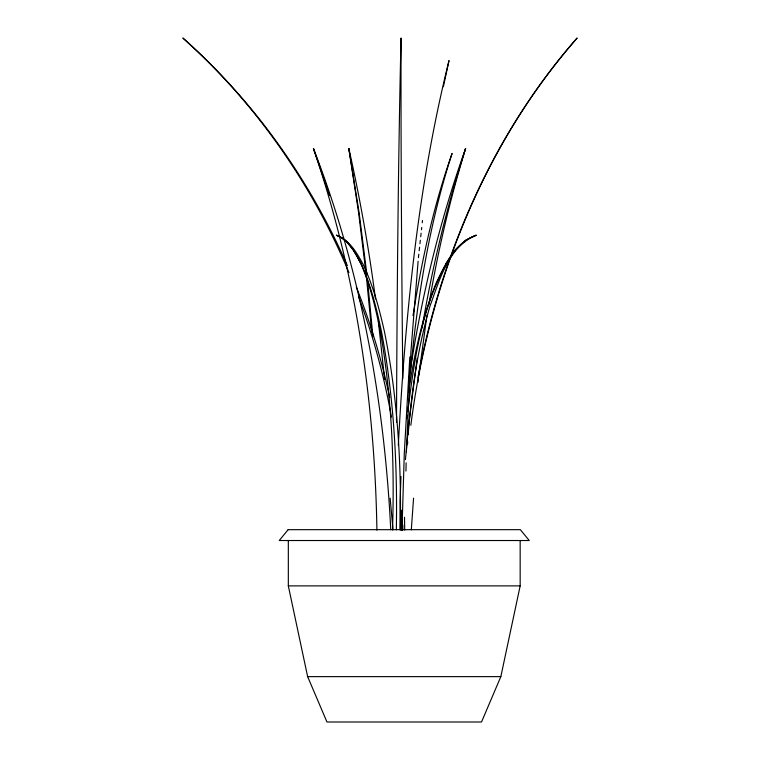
<?xml version="1.0" encoding="UTF-8"?>
<svg xmlns="http://www.w3.org/2000/svg" width="760" height="760" viewBox="0 0 760 760"><rect width="100%" height="100%" fill="white"/><g stroke="black" fill="none" stroke-linecap="round" stroke-linejoin="round"><path stroke-width="1.14" d="M396.34 529.853C397.49 463.809 393.841 397.442 381.644 332.433C376.789 309.177 371.022 285.998 361.409 264.195C355.481 252.89 349.058 240.236 336.481 235.239C349.543 240.017 356.687 252.662 363.042 264.185C373.236 285.865 379.42 309.092 384.598 332.405C397.584 397.318 401.498 463.762 400.283 529.853M401.964 530.613L404.301 453.207L409.82 356.953M392.521 529.862C394.592 463.913 391.865 397.575 380.503 332.5C375.962 309.263 370.49 286.083 361.123 264.252C355.328 252.918 349.02 240.245 336.481 235.239M400.976 476.463L400.083 501.429L400.168 529.862M401.156 529.692L401.641 519.327M398.306 445.284C405.26 316.065 417.724 186.39 449.017 60.543L443.394 86.706M407.569 443.945L407.712 441.636M408.158 434.701C411.54 391.219 417.829 347.795 430.055 305.862C439.651 280.041 448.181 246.772 476.178 235.239C455.107 242.402 445.094 264.433 436.154 283.062C421.904 317.974 414.133 355.091 408.566 392.264M411.312 529.834L413.563 498.189M418.104 261.25L410.932 351.386L406.486 450.005A733.885 168.169 90 0 0 406.419 452.333M410.447 372.324C417.269 298.309 429.029 224.295 452.086 153.453C433.494 205.989 421.695 260.642 413.022 315.609M405.431 459.658L408.699 424.584L417.183 358.207M418.427 257.697L418.808 254.21M419.188 250.715L419.567 247.228M419.947 243.732L420.327 240.245M420.717 236.749L421.097 233.263M421.477 229.767L421.733 227.439M422.237 222.784L422.493 220.457M406.952 418.617L407.331 415.169M407.702 411.73C414.894 356.155 422.531 296.932 455.325 249.85L465.652 240.103L476.178 235.239M417.933 382.384L418.361 378.86M418.779 375.335L426.55 318.269M410.837 425.277C428.868 284.326 482.904 145.625 577.163 38C493.325 133.418 441.104 253.764 417.838 377.976M409.222 377.359C420.802 299.554 439.071 222.642 465.604 148.552C449.92 199.671 437.674 251.845 428.897 304.589M422.037 328.044C432.231 267.273 446.604 207.176 465.604 148.552M426.721 317.11L427.12 314.83M288.325 540.521L288.325 585.884L307.638 676.628L326.962 722L481.517 722L500.84 676.628L520.163 585.884L520.163 540.521M445.645 264.195L455.42 249.812M345.049 240.122L353.438 249.812L361.409 264.195M288.325 585.884L520.163 585.884M307.638 676.628L500.84 676.628M376.912 530.138C374.775 400.805 355.442 271.139 313.452 148.552C360.667 270.019 384.284 399.808 390.744 529.692M313.452 148.552L329.659 195.652M366.016 273.344L358.577 212.448L348.83 148.552C360.012 198.236 368.866 248.444 375.487 298.937M348.83 148.552L359.214 213.427L366.938 274.901M378.347 321.109L384.617 379.373M367.337 278.359L372.941 336.794M366.405 276.773L371.792 332.661M390.146 498.189L393.005 529.834M402.809 525.112L402.866 529.853M405.954 471.048A733.885 168.169 90 0 1 406.144 462.849M396.511 422.389A654.028 13.348 90 0 1 401.062 38A654.028 9.604 89.2 0 0 402.809 378.755M404.69 530.138A654.028 9.604 89.2 0 1 404.51 517.237M348.973 272.622A654.028 615.096 90 0 0 182.837 38A654.028 616.293 87.5 0 1 347.339 265.572M358.558 296.799A654.028 615.096 90 0 1 391.438 417.097M401.574 510.197A654.028 615.096 90 0 1 402.106 530.128M356.298 287.052A654.028 616.293 87.5 0 1 389.728 397.584M288.144 529.672L279.233 540.521L529.255 540.521L520.334 529.672L288.144 529.672"/></g></svg>
